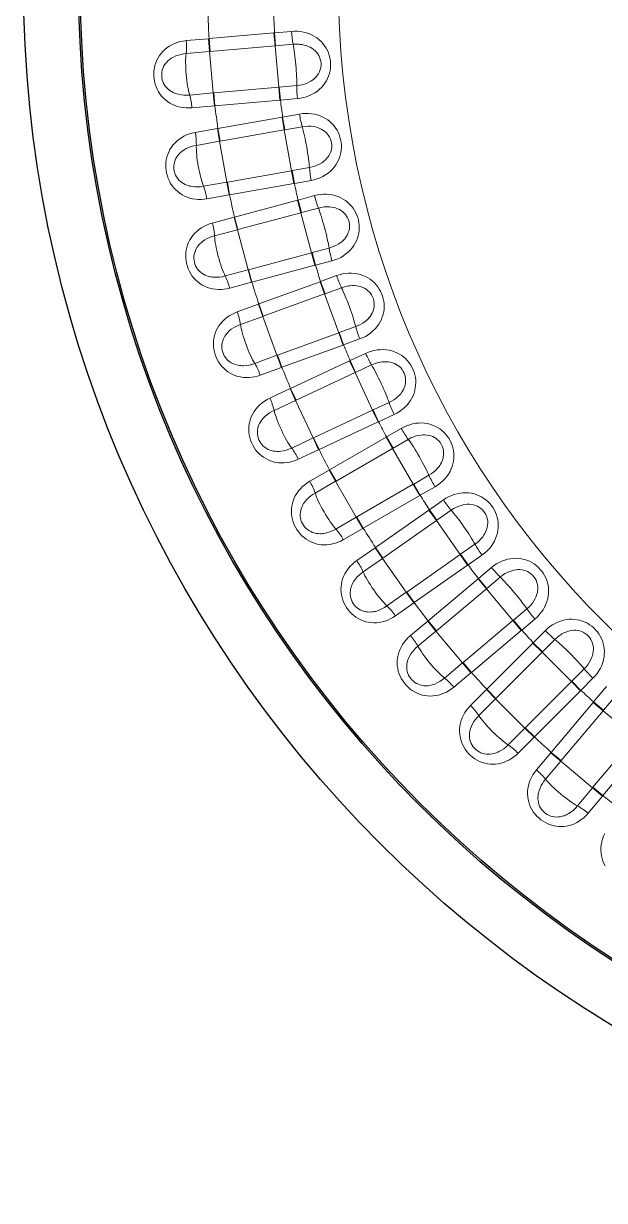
# Model space of a CAD drawing. Extents: x 0 to 297, y 0 to 562.
# Drawn here: x 116.45 to 134.13, y 487.63 to 523.42 of the extents above; entities that cross this region are included whole.
import ezdxf

# ---------------------------------------------------------------- set-up
doc = ezdxf.new("R2010")
doc.units = 0

msp = doc.modelspace()

# ---------------------------------------------------------------- linework, layer by layer
at = {"color": 7, "lineweight": 13, "ltscale": 0.017125}
for p, q in [((121.4, 522.9), (122.082, 522.96)), ((122.261, 520.919), (121.578, 520.859)), ((121.677, 520.109), (122.352, 520.228)), ((122.707, 518.21), (122.033, 518.092)), ((122.197, 517.352), (122.858, 517.53)), ((123.388, 515.551), (122.727, 515.374)), ((122.954, 514.652), (123.598, 514.887)), ((124.299, 512.961), (123.655, 512.727)), ((123.945, 512.028), (124.565, 512.318)), ((125.431, 510.46), (124.81, 510.171)), ((125.16, 509.5), (125.753, 509.843)), ((126.778, 508.068), (126.184, 507.726)), ((126.591, 507.087), (127.152, 507.481)), ((128.327, 505.802), (127.766, 505.41)), ((130.068, 503.68), (129.543, 503.24)), ((130.055, 502.682), (130.539, 503.166)), ((131.988, 501.717), (131.503, 501.233)), ((132.061, 500.722), (132.501, 501.247)), ((134.071, 499.93), (133.63, 499.405))]:
    msp.add_line(p, q, dxfattribs=at)
at = {"color": 7, "lineweight": 13, "ltscale": 0.00037103}
for p, q in [((122.097, 522.961), (122.082, 522.96)), ((122.275, 520.92), (122.261, 520.919))]:
    msp.add_line(p, q, dxfattribs=at)
at = {"color": 7, "lineweight": 13, "ltscale": 0.009853}
for p, q in [((122.115, 522.567), (122.082, 522.96)), ((124.124, 522.743), (124.09, 523.136)), ((124.217, 521.485), (124.251, 521.093)), ((124.388, 520.187), (124.319, 520.575)), ((122.435, 519.843), (122.366, 520.231)), ((124.607, 518.945), (124.675, 518.557)), ((124.623, 518.948), (124.693, 518.56)), ((122.654, 518.601), (122.722, 518.213)), ((124.907, 517.671), (124.805, 518.052)), ((122.974, 517.153), (122.872, 517.534)), ((123.301, 515.935), (123.403, 515.555)), ((125.61, 515.2), (125.476, 515.57)), ((123.731, 514.516), (123.598, 514.887)), ((126.042, 514.015), (126.176, 513.644)), ((126.058, 514.021), (126.193, 513.65)), ((124.178, 513.336), (124.313, 512.966)), ((126.558, 512.812), (126.392, 513.17)), ((124.745, 511.967), (124.579, 512.324)), ((127.076, 511.662), (127.242, 511.305)), ((127.091, 511.669), (127.258, 511.312)), ((125.278, 510.824), (125.445, 510.467)), ((127.68, 510.501), (127.483, 510.842)), ((125.963, 509.509), (125.766, 509.85)), ((128.311, 509.408), (128.508, 509.067)), ((128.326, 509.417), (128.523, 509.076)), ((129.014, 508.304), (128.788, 508.627)), ((126.593, 508.417), (126.79, 508.075)), ((127.39, 507.166), (127.164, 507.489)), ((129.738, 507.271), (129.964, 506.948)), ((130.535, 506.232), (130.282, 506.534)), ((130.548, 506.243), (130.295, 506.545)), ((128.113, 506.133), (128.339, 505.81)), ((129.016, 504.957), (128.762, 505.259)), ((131.346, 505.266), (131.599, 504.964)), ((131.359, 505.277), (131.613, 504.976)), ((132.23, 504.301), (131.952, 504.579)), ((132.242, 504.313), (131.964, 504.592)), ((129.826, 503.991), (130.08, 503.689)), ((133.122, 503.409), (133.401, 503.13)), ((133.134, 503.421), (133.413, 503.143)), ((130.828, 502.898), (130.549, 503.177)), ((134.087, 502.524), (133.785, 502.778)), ((134.098, 502.537), (133.797, 502.791)), ((131.72, 502.006), (131.998, 501.728)), ((132.813, 501.005), (132.511, 501.258)), ((133.779, 500.194), (134.081, 499.941))]:
    msp.add_line(p, q, dxfattribs=at)
at = {"color": 7, "lineweight": 13, "ltscale": 0.049583}
for p, q in [((124.073, 523.134), (122.097, 522.961)), ((124.107, 522.742), (122.131, 522.569)), ((122.241, 521.312), (124.217, 521.485)), ((122.275, 520.92), (124.251, 521.093)), ((124.319, 520.575), (122.366, 520.231)), ((124.388, 520.187), (122.435, 519.843)), ((122.654, 518.601), (124.607, 518.945)), ((122.722, 518.213), (124.675, 518.557)), ((124.788, 518.047), (122.872, 517.534)), ((123.301, 515.935), (125.217, 516.449)), ((123.403, 515.555), (125.319, 516.068)), ((125.476, 515.57), (123.612, 514.892)), ((124.178, 513.336), (126.042, 514.015)), ((124.313, 512.966), (126.176, 513.644)), ((126.376, 513.162), (124.579, 512.324)), ((125.445, 510.467), (127.242, 511.305)), ((127.483, 510.842), (125.766, 509.85)), ((127.68, 510.501), (125.963, 509.509)), ((126.593, 508.417), (128.311, 509.408)), ((129.014, 508.304), (127.39, 507.166)), ((128.113, 506.133), (129.738, 507.271)), ((128.339, 505.81), (129.964, 506.948)), ((130.282, 506.534), (128.762, 505.259)), ((130.535, 506.232), (129.016, 504.957)), ((129.826, 503.991), (131.346, 505.266)), ((130.08, 503.689), (131.599, 504.964)), ((134.087, 502.524), (132.813, 501.005)), ((134.081, 499.941), (135.355, 501.46))]:
    msp.add_line(p, q, dxfattribs=at)
at = {"color": 7, "lineweight": 13, "ltscale": 0.009852}
for p, q in [((122.131, 522.569), (122.097, 522.961)), ((124.107, 522.742), (124.073, 523.134)), ((124.234, 521.487), (124.269, 521.094)), ((122.224, 521.311), (122.261, 520.919)), ((122.241, 521.312), (122.275, 520.92)), ((124.404, 520.19), (124.337, 520.578)), ((122.418, 519.84), (122.352, 520.228)), ((122.637, 518.598), (122.707, 518.21)), ((123.747, 514.521), (123.612, 514.892)), ((124.162, 513.331), (124.299, 512.961)), ((124.73, 511.96), (124.565, 512.318)), ((125.263, 510.817), (125.431, 510.46)), ((127.695, 510.509), (127.499, 510.851)), ((125.948, 509.501), (125.753, 509.843)), ((129.028, 508.314), (128.803, 508.637)), ((127.376, 507.157), (127.152, 507.481)), ((129.752, 507.281), (129.978, 506.958)), ((129.814, 503.98), (130.068, 503.68)), ((130.816, 502.886), (130.539, 503.166)), ((131.708, 501.995), (131.988, 501.717)), ((132.802, 500.992), (132.501, 501.247)), ((133.768, 500.181), (134.071, 499.93))]:
    msp.add_line(p, q, dxfattribs=at)
at = {"color": 7, "lineweight": 13, "ltscale": 0.00044599}
msp.add_line((124.09, 523.136), (124.073, 523.134), dxfattribs=at)
at = {"color": 7, "lineweight": 13, "ltscale": 0.012961}
for p, q in [((124.09, 523.136), (124.607, 523.181)), ((124.785, 521.139), (124.269, 521.094)), ((124.337, 520.578), (124.847, 520.669)), ((125.203, 518.65), (124.693, 518.56)), ((124.805, 518.052), (125.306, 518.187)), ((125.837, 516.206), (125.336, 516.073)), ((125.492, 515.576), (125.979, 515.754)), ((126.68, 513.828), (126.193, 513.65)), ((126.392, 513.17), (126.862, 513.389)), ((127.728, 511.531), (127.258, 511.312)), ((127.499, 510.851), (127.948, 511.11)), ((128.973, 509.335), (128.523, 509.076)), ((128.803, 508.637), (129.228, 508.935)), ((130.403, 507.255), (129.978, 506.958)), ((130.295, 506.545), (130.692, 506.879)), ((132.01, 505.309), (131.613, 504.976)), ((133.78, 503.509), (133.413, 503.143)), ((133.797, 502.791), (134.13, 503.189))]:
    msp.add_line(p, q, dxfattribs=at)
at = {"color": 7, "lineweight": 13, "ltscale": 0.01795}
for p, q in [((121.399, 522.506), (122.115, 522.567)), ((122.224, 521.311), (121.509, 521.247)), ((121.711, 519.716), (122.418, 519.84)), ((122.637, 518.598), (121.93, 518.472)), ((122.264, 516.965), (122.958, 517.149)), ((123.285, 515.931), (122.592, 515.744)), ((124.162, 513.331), (123.488, 513.084)), ((124.079, 511.658), (124.73, 511.96)), ((125.263, 510.817), (124.613, 510.512)), ((125.326, 509.143), (125.948, 509.501)), ((126.579, 508.408), (125.958, 508.048)), ((126.787, 506.746), (127.376, 507.157)), ((128.1, 506.124), (127.512, 505.711)), ((128.452, 504.486), (129.003, 504.947)), ((130.307, 502.38), (130.816, 502.886)), ((131.708, 501.995), (131.201, 501.486)), ((132.339, 500.443), (132.802, 500.992)), ((133.768, 500.181), (133.307, 499.631))]:
    msp.add_line(p, q, dxfattribs=at)
at = {"color": 7, "lineweight": 13, "ltscale": 0.000417412}
for p, q in [((122.131, 522.569), (122.115, 522.567)), ((122.241, 521.312), (122.224, 521.311))]:
    msp.add_line(p, q, dxfattribs=at)
at = {"color": 7, "lineweight": 13, "ltscale": 0.03153}
for p, q in [((122.115, 522.567), (122.224, 521.311)), ((124.73, 511.96), (125.263, 510.817)), ((125.948, 509.501), (126.579, 508.408)), ((127.376, 507.157), (128.1, 506.124)), ((129.003, 504.947), (129.814, 503.98)), ((130.816, 502.886), (131.708, 501.995)), ((132.802, 500.992), (133.768, 500.181))]:
    msp.add_line(p, q, dxfattribs=at)
at = {"color": 7, "lineweight": 13, "ltscale": 0.000424632}
for p, q in [((124.124, 522.743), (124.107, 522.742)), ((124.217, 521.485), (124.234, 521.487))]:
    msp.add_line(p, q, dxfattribs=at)
at = {"color": 7, "lineweight": 13, "ltscale": 0.031529}
for p, q in [((124.107, 522.742), (124.217, 521.485)), ((124.388, 520.187), (124.607, 518.945)), ((122.418, 519.84), (122.637, 518.598)), ((123.731, 514.516), (124.162, 513.331)), ((126.543, 512.805), (127.076, 511.662)), ((127.68, 510.501), (128.311, 509.408)), ((129.014, 508.304), (129.738, 507.271)), ((130.535, 506.232), (131.346, 505.266)), ((132.23, 504.301), (133.122, 503.409)), ((134.087, 502.524), (135.053, 501.714))]:
    msp.add_line(p, q, dxfattribs=at)
at = {"color": 7, "lineweight": 13, "ltscale": 0.013374}
for p, q in [((124.124, 522.743), (124.657, 522.789)), ((124.767, 521.534), (124.234, 521.487)), ((124.404, 520.19), (124.931, 520.282)), ((125.15, 519.042), (124.623, 518.948)), ((124.907, 517.671), (125.423, 517.809)), ((125.749, 516.592), (125.233, 516.453)), ((125.626, 515.206), (126.129, 515.388)), ((126.56, 514.204), (126.058, 514.021)), ((126.558, 512.812), (127.043, 513.038)), ((127.576, 511.896), (127.091, 511.669)), ((127.695, 510.509), (128.159, 510.776)), ((128.789, 509.685), (128.326, 509.417)), ((129.028, 508.314), (129.467, 508.62)), ((130.19, 507.588), (129.752, 507.281)), ((130.548, 506.243), (130.958, 506.586)), ((131.768, 505.621), (131.359, 505.277)), ((132.242, 504.313), (132.621, 504.69)), ((133.512, 503.8), (133.134, 503.421)), ((134.098, 502.537), (134.443, 502.947))]:
    msp.add_line(p, q, dxfattribs=at)
at = {"color": 7, "lineweight": 13, "ltscale": 0.0004458}
msp.add_line((124.251, 521.093), (124.269, 521.094), dxfattribs=at)
at = {"color": 7, "lineweight": 13, "ltscale": 0.000445651}
msp.add_line((124.337, 520.578), (124.319, 520.575), dxfattribs=at)
at = {"color": 7, "lineweight": 13, "ltscale": 0.000371025}
msp.add_line((122.366, 520.231), (122.352, 520.228), dxfattribs=at)
at = {"color": 7, "lineweight": 13, "ltscale": 0.000424646}
msp.add_line((124.404, 520.19), (124.388, 520.187), dxfattribs=at)
at = {"color": 7, "lineweight": 13, "ltscale": 0.000417431}
msp.add_line((122.435, 519.843), (122.418, 519.84), dxfattribs=at)
at = {"color": 7, "lineweight": 13, "ltscale": 0.000424724}
msp.add_line((124.607, 518.945), (124.623, 518.948), dxfattribs=at)
at = {"color": 7, "lineweight": 13, "ltscale": 0.000417055}
msp.add_line((122.654, 518.601), (122.637, 518.598), dxfattribs=at)
at = {"color": 7, "lineweight": 13, "ltscale": 0.000445727}
msp.add_line((124.675, 518.557), (124.693, 518.56), dxfattribs=at)
at = {"color": 7, "lineweight": 13, "ltscale": 0.000370952}
msp.add_line((122.722, 518.213), (122.707, 518.21), dxfattribs=at)
at = {"color": 7, "lineweight": 13, "ltscale": 0.000445625}
msp.add_line((124.805, 518.052), (124.788, 518.047), dxfattribs=at)
at = {"color": 7, "lineweight": 13, "ltscale": 0.009854}
for p, q in [((124.89, 517.667), (124.788, 518.047)), ((125.217, 516.449), (125.319, 516.068)), ((125.233, 516.453), (125.336, 516.073)), ((125.626, 515.206), (125.492, 515.576)), ((126.543, 512.805), (126.376, 513.162))]:
    msp.add_line(p, q, dxfattribs=at)
at = {"color": 7, "lineweight": 13, "ltscale": 0.000370875}
msp.add_line((122.872, 517.534), (122.858, 517.53), dxfattribs=at)
at = {"color": 7, "lineweight": 13, "ltscale": 0.009851}
for p, q in [((122.958, 517.149), (122.858, 517.53)), ((123.285, 515.931), (123.388, 515.551)), ((126.579, 508.408), (126.778, 508.068)), ((128.1, 506.124), (128.327, 505.802)), ((129.003, 504.947), (128.751, 505.25))]:
    msp.add_line(p, q, dxfattribs=at)
at = {"color": 7, "lineweight": 13, "ltscale": 0.049582}
for p, q in [((124.89, 517.667), (122.974, 517.153)), ((125.61, 515.2), (123.747, 514.521)), ((126.543, 512.805), (124.745, 511.967)), ((125.278, 510.824), (127.076, 511.662)), ((126.79, 508.075), (128.508, 509.067)), ((128.788, 508.627), (127.164, 507.489)), ((131.952, 504.579), (130.549, 503.177)), ((132.23, 504.301), (130.828, 502.898)), ((131.72, 502.006), (133.122, 503.409)), ((131.998, 501.728), (133.401, 503.13)), ((133.785, 502.778), (132.511, 501.258)), ((133.779, 500.194), (135.053, 501.714))]:
    msp.add_line(p, q, dxfattribs=at)
at = {"color": 7, "lineweight": 13, "ltscale": 0.000424726}
msp.add_line((124.907, 517.671), (124.89, 517.667), dxfattribs=at)
at = {"color": 7, "lineweight": 13, "ltscale": 0.031528}
for p, q in [((124.89, 517.667), (125.217, 516.449)), ((125.61, 515.2), (126.042, 514.015))]:
    msp.add_line(p, q, dxfattribs=at)
at = {"color": 7, "lineweight": 13, "ltscale": 0.000417305}
msp.add_line((122.974, 517.153), (122.958, 517.149), dxfattribs=at)
at = {"color": 7, "lineweight": 13, "ltscale": 0.031531}
msp.add_line((122.958, 517.149), (123.285, 515.931), dxfattribs=at)
at = {"color": 7, "lineweight": 13, "ltscale": 0.000424542}
msp.add_line((125.217, 516.449), (125.233, 516.453), dxfattribs=at)
at = {"color": 7, "lineweight": 13, "ltscale": 0.00041733}
msp.add_line((123.301, 515.935), (123.285, 515.931), dxfattribs=at)
at = {"color": 7, "lineweight": 13, "ltscale": 0.000445835}
msp.add_line((125.319, 516.068), (125.336, 516.073), dxfattribs=at)
at = {"color": 7, "lineweight": 13, "ltscale": 0.000371036}
msp.add_line((123.403, 515.555), (123.388, 515.551), dxfattribs=at)
at = {"color": 7, "lineweight": 13, "ltscale": 0.000445782}
for p, q in [((125.492, 515.576), (125.476, 515.57)), ((126.176, 513.644), (126.193, 513.65))]:
    msp.add_line(p, q, dxfattribs=at)
at = {"color": 7, "lineweight": 13, "ltscale": 0.000424532}
for p, q in [((125.626, 515.206), (125.61, 515.2)), ((126.042, 514.015), (126.058, 514.021))]:
    msp.add_line(p, q, dxfattribs=at)
at = {"color": 7, "lineweight": 13, "ltscale": 0.000370594}
msp.add_line((123.612, 514.892), (123.598, 514.887), dxfattribs=at)
at = {"color": 7, "lineweight": 13, "ltscale": 0.017949}
for p, q in [((123.056, 514.271), (123.731, 514.516)), ((129.814, 503.98), (129.264, 503.518))]:
    msp.add_line(p, q, dxfattribs=at)
at = {"color": 7, "lineweight": 13, "ltscale": 0.000417738}
msp.add_line((123.747, 514.521), (123.731, 514.516), dxfattribs=at)
at = {"color": 7, "lineweight": 13, "ltscale": 0.000417559}
msp.add_line((124.178, 513.336), (124.162, 513.331), dxfattribs=at)
at = {"color": 7, "lineweight": 13, "ltscale": 0.000371311}
msp.add_line((124.313, 512.966), (124.299, 512.961), dxfattribs=at)
at = {"color": 7, "lineweight": 13, "ltscale": 0.000445619}
msp.add_line((126.392, 513.17), (126.376, 513.162), dxfattribs=at)
at = {"color": 7, "lineweight": 13, "ltscale": 0.000425108}
msp.add_line((126.558, 512.812), (126.543, 512.805), dxfattribs=at)
at = {"color": 7, "lineweight": 13, "ltscale": 0.000371008}
msp.add_line((124.579, 512.324), (124.565, 512.318), dxfattribs=at)
at = {"color": 7, "lineweight": 13, "ltscale": 0.000417297}
msp.add_line((124.745, 511.967), (124.73, 511.96), dxfattribs=at)
at = {"color": 7, "lineweight": 13, "ltscale": 0.000424762}
msp.add_line((127.076, 511.662), (127.091, 511.669), dxfattribs=at)
at = {"color": 7, "lineweight": 13, "ltscale": 0.000445595}
msp.add_line((127.242, 511.305), (127.258, 511.312), dxfattribs=at)
at = {"color": 7, "lineweight": 13, "ltscale": 0.000417595}
msp.add_line((125.278, 510.824), (125.263, 510.817), dxfattribs=at)
at = {"color": 7, "lineweight": 13, "ltscale": 0.000445501}
msp.add_line((127.499, 510.851), (127.483, 510.842), dxfattribs=at)
at = {"color": 7, "lineweight": 13, "ltscale": 0.000370884}
msp.add_line((125.445, 510.467), (125.431, 510.46), dxfattribs=at)
at = {"color": 7, "lineweight": 13, "ltscale": 0.000424683}
msp.add_line((127.695, 510.509), (127.68, 510.501), dxfattribs=at)
at = {"color": 7, "lineweight": 13, "ltscale": 0.000371079}
msp.add_line((125.766, 509.85), (125.753, 509.843), dxfattribs=at)
at = {"color": 7, "lineweight": 13, "ltscale": 0.000417325}
msp.add_line((125.963, 509.509), (125.948, 509.501), dxfattribs=at)
at = {"color": 7, "lineweight": 13, "ltscale": 0.000424518}
msp.add_line((128.311, 509.408), (128.326, 509.417), dxfattribs=at)
at = {"color": 7, "lineweight": 13, "ltscale": 0.000446098}
msp.add_line((128.508, 509.067), (128.523, 509.076), dxfattribs=at)
at = {"color": 7, "lineweight": 13, "ltscale": 0.000445518}
msp.add_line((128.803, 508.637), (128.788, 508.627), dxfattribs=at)
at = {"color": 7, "lineweight": 13, "ltscale": 0.000417376}
msp.add_line((126.593, 508.417), (126.579, 508.408), dxfattribs=at)
at = {"color": 7, "lineweight": 13, "ltscale": 0.000424579}
msp.add_line((129.028, 508.314), (129.014, 508.304), dxfattribs=at)
at = {"color": 7, "lineweight": 13, "ltscale": 0.000370978}
msp.add_line((126.79, 508.075), (126.778, 508.068), dxfattribs=at)
at = {"color": 7, "lineweight": 13, "ltscale": 0.000371265}
msp.add_line((127.164, 507.489), (127.152, 507.481), dxfattribs=at)
at = {"color": 7, "lineweight": 13, "ltscale": 0.000417704}
msp.add_line((127.39, 507.166), (127.376, 507.157), dxfattribs=at)
at = {"color": 7, "lineweight": 13, "ltscale": 0.000424267}
msp.add_line((129.738, 507.271), (129.752, 507.281), dxfattribs=at)
at = {"color": 7, "lineweight": 13, "ltscale": 0.000445768}
msp.add_line((129.964, 506.948), (129.978, 506.958), dxfattribs=at)
at = {"color": 7, "lineweight": 13, "ltscale": 0.000445735}
msp.add_line((130.295, 506.545), (130.282, 506.534), dxfattribs=at)
at = {"color": 7, "lineweight": 13, "ltscale": 0.000417518}
msp.add_line((128.113, 506.133), (128.1, 506.124), dxfattribs=at)
at = {"color": 7, "lineweight": 13, "ltscale": 0.000424635}
msp.add_line((130.548, 506.243), (130.535, 506.232), dxfattribs=at)
at = {"color": 7, "lineweight": 13, "ltscale": 0.000371015}
msp.add_line((128.339, 505.81), (128.327, 505.802), dxfattribs=at)
at = {"color": 7, "lineweight": 13, "ltscale": 0.017124}
msp.add_line((128.227, 504.809), (128.751, 505.25), dxfattribs=at)
at = {"color": 7, "lineweight": 13, "ltscale": 0.000371112}
msp.add_line((128.762, 505.259), (128.751, 505.25), dxfattribs=at)
at = {"color": 7, "lineweight": 13, "ltscale": 0.000425031}
msp.add_line((131.346, 505.266), (131.359, 505.277), dxfattribs=at)
at = {"color": 7, "lineweight": 13, "ltscale": 0.000417016}
msp.add_line((129.016, 504.957), (129.003, 504.947), dxfattribs=at)
at = {"color": 7, "lineweight": 13, "ltscale": 0.000446132}
msp.add_line((131.599, 504.964), (131.613, 504.976), dxfattribs=at)
at = {"color": 7, "lineweight": 13, "ltscale": 0.012962}
msp.add_line((131.964, 504.592), (132.331, 504.959), dxfattribs=at)
at = {"color": 7, "lineweight": 13, "ltscale": 0.00044588}
msp.add_line((131.964, 504.592), (131.952, 504.579), dxfattribs=at)
at = {"color": 7, "lineweight": 13, "ltscale": 0.000424301}
msp.add_line((132.242, 504.313), (132.23, 504.301), dxfattribs=at)
at = {"color": 7, "lineweight": 13, "ltscale": 0.000417506}
msp.add_line((129.826, 503.991), (129.814, 503.98), dxfattribs=at)
at = {"color": 7, "lineweight": 13, "ltscale": 0.000370517}
msp.add_line((130.08, 503.689), (130.068, 503.68), dxfattribs=at)
at = {"color": 7, "lineweight": 13, "ltscale": 0.00042484}
msp.add_line((133.122, 503.409), (133.134, 503.421), dxfattribs=at)
at = {"color": 7, "lineweight": 13, "ltscale": 0.000370623}
msp.add_line((130.549, 503.177), (130.539, 503.166), dxfattribs=at)
at = {"color": 7, "lineweight": 13, "ltscale": 0.000417827}
msp.add_line((130.828, 502.898), (130.816, 502.886), dxfattribs=at)
at = {"color": 7, "lineweight": 13, "ltscale": 0.000445881}
msp.add_line((133.401, 503.13), (133.413, 503.143), dxfattribs=at)
at = {"color": 7, "lineweight": 13, "ltscale": 0.000445641}
msp.add_line((133.797, 502.791), (133.785, 502.778), dxfattribs=at)
at = {"color": 7, "lineweight": 13, "ltscale": 0.00042454}
msp.add_line((134.098, 502.537), (134.087, 502.524), dxfattribs=at)
at = {"color": 7, "lineweight": 13, "ltscale": 0.000417288}
msp.add_line((131.72, 502.006), (131.708, 501.995), dxfattribs=at)
at = {"color": 7, "lineweight": 13, "ltscale": 0.000371164}
msp.add_line((131.998, 501.728), (131.988, 501.717), dxfattribs=at)
at = {"color": 7, "lineweight": 13, "ltscale": 0.000371591}
msp.add_line((132.511, 501.258), (132.501, 501.247), dxfattribs=at)
at = {"color": 7, "lineweight": 13, "ltscale": 0.000416923}
msp.add_line((132.813, 501.005), (132.802, 500.992), dxfattribs=at)
at = {"color": 7, "lineweight": 13, "ltscale": 0.000417846}
msp.add_line((133.779, 500.194), (133.768, 500.181), dxfattribs=at)
at = {"color": 7, "lineweight": 13, "ltscale": 0.000371157}
msp.add_line((134.081, 499.941), (134.071, 499.93), dxfattribs=at)
at = {"color": 7, "lineweight": 13}
for points in [[(121.578, 520.859), (121.489, 520.855), (121.401, 520.857), (121.313, 520.865), (121.226, 520.88), (121.142, 520.901), (121.06, 520.929), (120.981, 520.962), (120.906, 521.003), (120.836, 521.048), (120.771, 521.098), (120.71, 521.154), (120.655, 521.214), (120.604, 521.279), (120.559, 521.348), (120.52, 521.421), (120.487, 521.497), (120.459, 521.575), (120.439, 521.656), (120.424, 521.738), (120.416, 521.82), (120.415, 521.904), (120.421, 521.987), (120.433, 522.069), (120.451, 522.149), (120.476, 522.228), (120.507, 522.304), (120.545, 522.377), (120.588, 522.447), (120.637, 522.513), (120.691, 522.575), (120.751, 522.632), (120.815, 522.684), (120.888, 522.734), (120.966, 522.778), (121.047, 522.815), (121.132, 522.846), (121.219, 522.87), (121.309, 522.888), (121.4, 522.9)], [(124.607, 523.181), (124.7, 523.186), (124.793, 523.184), (124.885, 523.175), (124.976, 523.159), (125.064, 523.136), (125.15, 523.107), (125.232, 523.07), (125.31, 523.028), (125.381, 522.981), (125.447, 522.929), (125.508, 522.872), (125.564, 522.811), (125.615, 522.745), (125.66, 522.676), (125.698, 522.604), (125.731, 522.529), (125.756, 522.453), (125.776, 522.376), (125.789, 522.297), (125.796, 522.218), (125.797, 522.138), (125.791, 522.059), (125.78, 521.98), (125.761, 521.902), (125.737, 521.825), (125.706, 521.75), (125.669, 521.678), (125.625, 521.608), (125.576, 521.542), (125.522, 521.479), (125.462, 521.421), (125.397, 521.368), (125.321, 521.315), (125.24, 521.269), (125.155, 521.229), (125.066, 521.196), (124.975, 521.17), (124.881, 521.151), (124.785, 521.139)], [(124.657, 522.789), (124.749, 522.793), (124.84, 522.79), (124.885, 522.786), (124.929, 522.779), (124.993, 522.766), (125.055, 522.749), (125.114, 522.727), (125.17, 522.701), (125.226, 522.669), (125.278, 522.633), (125.325, 522.593), (125.367, 522.549), (125.403, 522.502), (125.435, 522.452), (125.46, 522.4), (125.483, 522.339), (125.497, 522.276), (125.504, 522.212), (125.504, 522.147), (125.496, 522.082), (125.48, 522.019), (125.456, 521.956), (125.426, 521.896), (125.387, 521.839), (125.353, 521.797), (125.314, 521.758), (125.271, 521.721), (125.225, 521.687), (125.191, 521.666), (125.157, 521.646), (125.084, 521.611), (125.005, 521.582), (124.928, 521.56), (124.848, 521.544), (124.767, 521.534)], [(121.509, 521.247), (121.419, 521.242), (121.33, 521.244), (121.244, 521.253), (121.161, 521.269), (121.12, 521.28), (121.081, 521.293), (121.044, 521.307), (121.007, 521.323), (120.955, 521.35), (120.907, 521.382), (120.862, 521.416), (120.82, 521.455), (120.781, 521.5), (120.746, 521.549), (120.716, 521.6), (120.692, 521.654), (120.674, 521.711), (120.662, 521.768), (120.656, 521.827), (120.656, 521.886), (120.662, 521.944), (120.674, 522.002), (120.692, 522.058), (120.716, 522.112), (120.745, 522.165), (120.78, 522.214), (120.812, 522.251), (120.846, 522.286), (120.884, 522.319), (120.914, 522.341), (120.946, 522.363), (121.014, 522.402), (121.087, 522.435), (121.165, 522.462), (121.241, 522.482), (121.319, 522.497), (121.399, 522.506)], [(124.847, 520.669), (124.94, 520.682), (125.033, 520.688), (125.125, 520.687), (125.217, 520.679), (125.307, 520.664), (125.395, 520.642), (125.48, 520.613), (125.561, 520.577), (125.636, 520.537), (125.707, 520.491), (125.773, 520.44), (125.834, 520.383), (125.89, 520.322), (125.94, 520.257), (125.985, 520.188), (126.024, 520.116), (126.056, 520.043), (126.082, 519.968), (126.102, 519.891), (126.116, 519.813), (126.124, 519.734), (126.125, 519.654), (126.12, 519.574), (126.109, 519.495), (126.091, 519.416), (126.067, 519.339), (126.036, 519.263), (125.999, 519.19), (125.956, 519.12), (125.907, 519.053), (125.852, 518.99), (125.792, 518.931), (125.721, 518.872), (125.645, 518.819), (125.564, 518.772), (125.478, 518.731), (125.389, 518.697), (125.297, 518.67), (125.203, 518.65)], [(122.033, 518.092), (121.944, 518.079), (121.856, 518.073), (121.768, 518.074), (121.68, 518.081), (121.594, 518.095), (121.51, 518.115), (121.429, 518.142), (121.351, 518.176), (121.277, 518.215), (121.208, 518.259), (121.143, 518.309), (121.082, 518.365), (121.026, 518.425), (120.975, 518.49), (120.929, 518.559), (120.89, 518.631), (120.856, 518.707), (120.828, 518.786), (120.807, 518.866), (120.792, 518.948), (120.783, 519.031), (120.781, 519.114), (120.786, 519.196), (120.797, 519.279), (120.815, 519.359), (120.84, 519.438), (120.871, 519.514), (120.908, 519.587), (120.951, 519.657), (121, 519.723), (121.054, 519.785), (121.114, 519.843), (121.182, 519.899), (121.255, 519.949), (121.333, 519.993), (121.415, 520.032), (121.5, 520.064), (121.587, 520.089), (121.677, 520.109)], [(124.931, 520.282), (125.023, 520.294), (125.114, 520.299), (125.159, 520.299), (125.204, 520.296), (125.269, 520.289), (125.332, 520.277), (125.392, 520.26), (125.45, 520.24), (125.509, 520.213), (125.563, 520.181), (125.614, 520.145), (125.659, 520.105), (125.7, 520.061), (125.736, 520.015), (125.766, 519.965), (125.793, 519.906), (125.813, 519.844), (125.826, 519.781), (125.831, 519.716), (125.829, 519.651), (125.819, 519.586), (125.801, 519.522), (125.775, 519.46), (125.742, 519.4), (125.711, 519.355), (125.676, 519.312), (125.636, 519.272), (125.593, 519.234), (125.562, 519.21), (125.529, 519.187), (125.459, 519.146), (125.384, 519.11), (125.309, 519.082), (125.231, 519.059), (125.15, 519.042)], [(121.93, 518.472), (121.841, 518.459), (121.752, 518.453), (121.665, 518.455), (121.581, 518.464), (121.54, 518.471), (121.5, 518.48), (121.461, 518.491), (121.424, 518.504), (121.369, 518.526), (121.318, 518.553), (121.27, 518.584), (121.226, 518.619), (121.182, 518.66), (121.143, 518.706), (121.109, 518.755), (121.081, 518.806), (121.058, 518.861), (121.041, 518.917), (121.03, 518.975), (121.025, 519.034), (121.025, 519.092), (121.032, 519.151), (121.046, 519.208), (121.064, 519.265), (121.089, 519.319), (121.12, 519.371), (121.148, 519.411), (121.179, 519.449), (121.214, 519.485), (121.242, 519.51), (121.272, 519.534), (121.336, 519.579), (121.406, 519.619), (121.482, 519.652), (121.555, 519.679), (121.632, 519.7), (121.711, 519.716)], [(125.306, 518.187), (125.397, 518.207), (125.489, 518.222), (125.582, 518.229), (125.674, 518.229), (125.765, 518.222), (125.854, 518.207), (125.941, 518.186), (126.025, 518.158), (126.103, 518.124), (126.178, 518.084), (126.248, 518.039), (126.314, 517.988), (126.375, 517.932), (126.431, 517.872), (126.481, 517.807), (126.526, 517.739), (126.565, 517.669), (126.597, 517.596), (126.624, 517.521), (126.645, 517.444), (126.659, 517.366), (126.668, 517.287), (126.67, 517.207), (126.665, 517.127), (126.654, 517.047), (126.637, 516.968), (126.613, 516.89), (126.582, 516.814), (126.546, 516.74), (126.503, 516.669), (126.454, 516.602), (126.399, 516.538), (126.333, 516.473), (126.262, 516.413), (126.185, 516.359), (126.103, 516.311), (126.018, 516.27), (125.929, 516.235), (125.837, 516.206)], [(125.423, 517.809), (125.514, 517.829), (125.604, 517.842), (125.649, 517.845), (125.693, 517.846), (125.759, 517.845), (125.823, 517.838), (125.884, 517.827), (125.944, 517.812), (126.005, 517.79), (126.062, 517.763), (126.115, 517.732), (126.164, 517.696), (126.208, 517.656), (126.248, 517.612), (126.282, 517.566), (126.315, 517.509), (126.34, 517.449), (126.358, 517.387), (126.369, 517.324), (126.372, 517.259), (126.368, 517.193), (126.356, 517.128), (126.335, 517.063), (126.308, 517), (126.281, 516.953), (126.25, 516.907), (126.214, 516.864), (126.174, 516.822), (126.145, 516.795), (126.114, 516.77), (126.048, 516.723), (125.976, 516.68), (125.904, 516.646), (125.828, 516.616), (125.749, 516.592)], [(122.727, 515.374), (122.64, 515.354), (122.552, 515.34), (122.464, 515.333), (122.377, 515.333), (122.29, 515.339), (122.204, 515.352), (122.121, 515.372), (122.04, 515.398), (121.964, 515.431), (121.89, 515.469), (121.821, 515.513), (121.756, 515.563), (121.694, 515.618), (121.638, 515.679), (121.587, 515.743), (121.541, 515.812), (121.501, 515.885), (121.466, 515.96), (121.438, 516.038), (121.416, 516.119), (121.4, 516.2), (121.391, 516.283), (121.388, 516.366), (121.393, 516.449), (121.404, 516.53), (121.421, 516.611), (121.445, 516.689), (121.476, 516.766), (121.513, 516.839), (121.555, 516.909), (121.604, 516.976), (121.659, 517.039), (121.722, 517.1), (121.791, 517.157), (121.864, 517.208), (121.942, 517.253), (122.024, 517.292), (122.109, 517.325), (122.197, 517.352)], [(122.592, 515.744), (122.504, 515.723), (122.416, 515.71), (122.329, 515.704), (122.244, 515.705), (122.203, 515.709), (122.162, 515.714), (122.123, 515.722), (122.084, 515.731), (122.028, 515.749), (121.975, 515.772), (121.924, 515.798), (121.877, 515.829), (121.83, 515.866), (121.787, 515.908), (121.749, 515.954), (121.716, 516.003), (121.689, 516.055), (121.667, 516.11), (121.651, 516.167), (121.64, 516.224), (121.636, 516.283), (121.638, 516.342), (121.646, 516.401), (121.66, 516.458), (121.68, 516.515), (121.706, 516.569), (121.73, 516.611), (121.758, 516.652), (121.79, 516.69), (121.815, 516.718), (121.843, 516.745), (121.903, 516.795), (121.97, 516.841), (122.042, 516.881), (122.113, 516.913), (122.187, 516.941), (122.264, 516.965)], [(125.979, 515.754), (126.068, 515.783), (126.159, 515.805), (126.25, 515.82), (126.342, 515.828), (126.433, 515.829), (126.523, 515.822), (126.612, 515.809), (126.698, 515.788), (126.779, 515.761), (126.856, 515.728), (126.93, 515.689), (127, 515.644), (127.066, 515.594), (127.127, 515.538), (127.183, 515.478), (127.234, 515.414), (127.278, 515.348), (127.317, 515.278), (127.35, 515.206), (127.378, 515.131), (127.399, 515.055), (127.414, 514.976), (127.423, 514.897), (127.426, 514.817), (127.422, 514.736), (127.411, 514.656), (127.394, 514.576), (127.37, 514.498), (127.34, 514.421), (127.303, 514.347), (127.261, 514.275), (127.212, 514.207), (127.152, 514.136), (127.086, 514.071), (127.014, 514.01), (126.937, 513.955), (126.855, 513.906), (126.77, 513.864), (126.68, 513.828)], [(126.129, 515.388), (126.217, 515.416), (126.306, 515.436), (126.351, 515.444), (126.395, 515.449), (126.46, 515.453), (126.524, 515.452), (126.587, 515.446), (126.647, 515.436), (126.71, 515.42), (126.769, 515.398), (126.825, 515.371), (126.877, 515.34), (126.924, 515.304), (126.968, 515.264), (127.006, 515.22), (127.043, 515.167), (127.074, 515.11), (127.097, 515.049), (127.114, 514.987), (127.123, 514.922), (127.124, 514.857), (127.117, 514.791), (127.103, 514.725), (127.081, 514.659), (127.058, 514.61), (127.031, 514.562), (126.999, 514.515), (126.963, 514.47), (126.936, 514.441), (126.908, 514.413), (126.846, 514.36), (126.778, 514.312), (126.709, 514.271), (126.636, 514.235), (126.56, 514.204)], [(123.655, 512.727), (123.57, 512.7), (123.484, 512.679), (123.397, 512.664), (123.31, 512.656), (123.223, 512.654), (123.137, 512.66), (123.052, 512.672), (122.968, 512.692), (122.89, 512.717), (122.814, 512.749), (122.741, 512.787), (122.671, 512.831), (122.605, 512.881), (122.544, 512.936), (122.487, 512.996), (122.435, 513.06), (122.389, 513.129), (122.348, 513.201), (122.313, 513.277), (122.284, 513.355), (122.261, 513.435), (122.245, 513.516), (122.235, 513.599), (122.232, 513.682), (122.236, 513.764), (122.246, 513.846), (122.264, 513.926), (122.287, 514.005), (122.318, 514.081), (122.354, 514.155), (122.397, 514.225), (122.446, 514.292), (122.503, 514.359), (122.567, 514.422), (122.636, 514.479), (122.71, 514.531), (122.788, 514.577), (122.869, 514.617), (122.954, 514.652)], [(123.488, 513.084), (123.402, 513.056), (123.316, 513.035), (123.23, 513.021), (123.145, 513.015), (123.104, 513.015), (123.063, 513.017), (123.023, 513.021), (122.984, 513.027), (122.926, 513.04), (122.871, 513.058), (122.819, 513.08), (122.769, 513.106), (122.719, 513.139), (122.672, 513.177), (122.631, 513.22), (122.594, 513.266), (122.561, 513.315), (122.535, 513.368), (122.514, 513.423), (122.499, 513.48), (122.489, 513.538), (122.486, 513.597), (122.489, 513.656), (122.498, 513.714), (122.513, 513.772), (122.534, 513.829), (122.554, 513.873), (122.579, 513.916), (122.607, 513.957), (122.63, 513.987), (122.655, 514.016), (122.711, 514.071), (122.773, 514.122), (122.841, 514.169), (122.909, 514.207), (122.981, 514.242), (123.056, 514.271)], [(126.862, 513.389), (126.948, 513.425), (127.036, 513.455), (127.126, 513.478), (127.217, 513.494), (127.307, 513.503), (127.398, 513.505), (127.488, 513.499), (127.576, 513.485), (127.658, 513.466), (127.738, 513.44), (127.815, 513.407), (127.889, 513.369), (127.959, 513.324), (128.024, 513.274), (128.085, 513.22), (128.141, 513.16), (128.191, 513.098), (128.236, 513.032), (128.275, 512.963), (128.309, 512.891), (128.337, 512.816), (128.359, 512.74), (128.375, 512.661), (128.385, 512.582), (128.388, 512.501), (128.384, 512.42), (128.374, 512.339), (128.357, 512.259), (128.334, 512.18), (128.304, 512.103), (128.267, 512.028), (128.225, 511.955), (128.171, 511.88), (128.111, 511.809), (128.045, 511.742), (127.973, 511.681), (127.896, 511.625), (127.814, 511.575), (127.728, 511.531)], [(127.043, 513.038), (127.129, 513.073), (127.215, 513.101), (127.259, 513.112), (127.302, 513.121), (127.367, 513.131), (127.431, 513.136), (127.494, 513.136), (127.555, 513.131), (127.619, 513.12), (127.68, 513.103), (127.738, 513.082), (127.792, 513.055), (127.843, 513.023), (127.889, 512.987), (127.931, 512.947), (127.973, 512.897), (128.009, 512.843), (128.037, 512.785), (128.059, 512.724), (128.073, 512.66), (128.08, 512.595), (128.079, 512.529), (128.071, 512.462), (128.054, 512.395), (128.036, 512.344), (128.013, 512.293), (127.986, 512.244), (127.954, 512.196), (127.93, 512.165), (127.904, 512.134), (127.847, 512.076), (127.784, 512.022), (127.718, 511.976), (127.649, 511.933), (127.576, 511.896)], [(124.81, 510.171), (124.728, 510.137), (124.644, 510.108), (124.559, 510.086), (124.473, 510.07), (124.386, 510.061), (124.3, 510.059), (124.214, 510.064), (124.13, 510.076), (124.049, 510.095), (123.97, 510.12), (123.894, 510.151), (123.821, 510.189), (123.751, 510.233), (123.685, 510.282), (123.624, 510.337), (123.566, 510.397), (123.514, 510.461), (123.467, 510.53), (123.426, 510.602), (123.39, 510.677), (123.36, 510.755), (123.337, 510.835), (123.32, 510.916), (123.31, 510.998), (123.306, 511.08), (123.31, 511.163), (123.32, 511.244), (123.337, 511.325), (123.36, 511.403), (123.39, 511.48), (123.427, 511.554), (123.469, 511.625), (123.521, 511.697), (123.579, 511.764), (123.642, 511.827), (123.711, 511.885), (123.785, 511.938), (123.863, 511.986), (123.945, 512.028)], [(124.613, 510.512), (124.53, 510.477), (124.446, 510.448), (124.361, 510.427), (124.278, 510.414), (124.236, 510.41), (124.195, 510.409), (124.155, 510.409), (124.115, 510.412), (124.057, 510.42), (124.001, 510.432), (123.946, 510.45), (123.895, 510.472), (123.842, 510.5), (123.792, 510.534), (123.747, 510.573), (123.706, 510.615), (123.67, 510.662), (123.639, 510.712), (123.613, 510.765), (123.593, 510.82), (123.578, 510.877), (123.57, 510.936), (123.568, 510.995), (123.571, 511.054), (123.581, 511.113), (123.597, 511.171), (123.614, 511.217), (123.635, 511.261), (123.659, 511.305), (123.679, 511.337), (123.702, 511.368), (123.752, 511.428), (123.81, 511.484), (123.874, 511.536), (123.938, 511.581), (124.007, 511.621), (124.079, 511.658)], [(127.948, 511.11), (128.03, 511.154), (128.115, 511.191), (128.203, 511.222), (128.292, 511.246), (128.381, 511.263), (128.471, 511.272), (128.561, 511.274), (128.65, 511.268), (128.734, 511.256), (128.816, 511.237), (128.895, 511.211), (128.972, 511.179), (129.045, 511.141), (129.115, 511.097), (129.181, 511.048), (129.242, 510.994), (129.297, 510.936), (129.347, 510.874), (129.393, 510.809), (129.433, 510.74), (129.467, 510.668), (129.496, 510.594), (129.518, 510.517), (129.535, 510.439), (129.545, 510.359), (129.548, 510.278), (129.545, 510.196), (129.536, 510.115), (129.519, 510.034), (129.496, 509.954), (129.466, 509.876), (129.43, 509.8), (129.383, 509.721), (129.33, 509.645), (129.269, 509.573), (129.203, 509.505), (129.131, 509.443), (129.054, 509.386), (128.973, 509.335)], [(128.159, 510.776), (128.241, 510.819), (128.325, 510.854), (128.367, 510.869), (128.41, 510.882), (128.473, 510.897), (128.537, 510.908), (128.599, 510.913), (128.661, 510.913), (128.725, 510.908), (128.787, 510.897), (128.847, 510.88), (128.903, 510.858), (128.956, 510.831), (129.006, 510.799), (129.051, 510.763), (129.097, 510.717), (129.137, 510.666), (129.171, 510.611), (129.198, 510.552), (129.218, 510.49), (129.23, 510.425), (129.235, 510.359), (129.233, 510.292), (129.222, 510.224), (129.208, 510.171), (129.19, 510.119), (129.167, 510.067), (129.139, 510.017), (129.118, 509.984), (129.095, 509.951), (129.043, 509.888), (128.985, 509.829), (128.924, 509.777), (128.858, 509.729), (128.789, 509.685)], [(126.184, 507.726), (126.105, 507.684), (126.024, 507.648), (125.941, 507.619), (125.857, 507.596), (125.771, 507.579), (125.685, 507.57), (125.599, 507.567), (125.514, 507.572), (125.432, 507.583), (125.352, 507.601), (125.273, 507.626), (125.197, 507.657), (125.124, 507.695), (125.054, 507.738), (124.987, 507.788), (124.925, 507.842), (124.868, 507.902), (124.815, 507.966), (124.767, 508.034), (124.725, 508.106), (124.689, 508.181), (124.659, 508.258), (124.635, 508.338), (124.617, 508.419), (124.607, 508.5), (124.603, 508.583), (124.606, 508.665), (124.615, 508.746), (124.632, 508.827), (124.655, 508.906), (124.685, 508.983), (124.721, 509.057), (124.767, 509.133), (124.818, 509.206), (124.876, 509.274), (124.94, 509.338), (125.009, 509.397), (125.082, 509.451), (125.16, 509.5)], [(125.958, 508.048), (125.878, 508.006), (125.797, 507.97), (125.714, 507.942), (125.632, 507.921), (125.591, 507.914), (125.55, 507.909), (125.51, 507.906), (125.471, 507.905), (125.412, 507.908), (125.355, 507.915), (125.299, 507.928), (125.246, 507.945), (125.19, 507.969), (125.138, 507.999), (125.09, 508.033), (125.045, 508.072), (125.005, 508.115), (124.97, 508.163), (124.939, 508.213), (124.915, 508.266), (124.895, 508.322), (124.882, 508.379), (124.874, 508.438), (124.873, 508.497), (124.878, 508.557), (124.888, 508.616), (124.901, 508.663), (124.918, 508.709), (124.938, 508.755), (124.956, 508.789), (124.976, 508.822), (125.021, 508.886), (125.073, 508.947), (125.132, 509.004), (125.193, 509.054), (125.257, 509.1), (125.326, 509.143)], [(129.228, 508.935), (129.306, 508.985), (129.388, 509.03), (129.472, 509.068), (129.558, 509.1), (129.646, 509.124), (129.735, 509.142), (129.824, 509.151), (129.913, 509.153), (129.998, 509.148), (130.081, 509.137), (130.163, 509.118), (130.242, 509.093), (130.319, 509.061), (130.392, 509.024), (130.462, 508.98), (130.527, 508.931), (130.587, 508.879), (130.643, 508.822), (130.693, 508.76), (130.739, 508.695), (130.78, 508.627), (130.815, 508.555), (130.844, 508.481), (130.867, 508.404), (130.884, 508.325), (130.895, 508.245), (130.899, 508.163), (130.896, 508.081), (130.887, 508), (130.871, 507.918), (130.848, 507.838), (130.818, 507.759), (130.779, 507.676), (130.732, 507.595), (130.678, 507.518), (130.618, 507.445), (130.552, 507.377), (130.48, 507.313), (130.403, 507.255)], [(129.467, 508.62), (129.545, 508.67), (129.626, 508.713), (129.666, 508.731), (129.708, 508.747), (129.77, 508.768), (129.832, 508.784), (129.894, 508.795), (129.955, 508.801), (130.02, 508.801), (130.083, 508.795), (130.143, 508.784), (130.202, 508.767), (130.257, 508.745), (130.309, 508.717), (130.357, 508.685), (130.407, 508.643), (130.451, 508.596), (130.49, 508.544), (130.522, 508.487), (130.547, 508.427), (130.565, 508.364), (130.576, 508.299), (130.579, 508.231), (130.574, 508.163), (130.565, 508.109), (130.552, 508.055), (130.533, 508.002), (130.51, 507.949), (130.492, 507.914), (130.472, 507.88), (130.426, 507.813), (130.372, 507.749), (130.316, 507.691), (130.255, 507.638), (130.19, 507.588)], [(130.692, 506.879), (130.766, 506.936), (130.843, 506.988), (130.924, 507.034), (131.007, 507.072), (131.093, 507.104), (131.18, 507.129), (131.268, 507.147), (131.356, 507.157), (131.441, 507.159), (131.525, 507.155), (131.608, 507.143), (131.689, 507.125), (131.768, 507.1), (131.844, 507.069), (131.918, 507.032), (131.987, 506.989), (132.052, 506.942), (132.112, 506.89), (132.168, 506.833), (132.219, 506.772), (132.265, 506.707), (132.306, 506.639), (132.342, 506.568), (132.372, 506.493), (132.396, 506.416), (132.413, 506.337), (132.424, 506.256), (132.429, 506.174), (132.427, 506.092), (132.418, 506.01), (132.402, 505.928), (132.379, 505.846), (132.347, 505.76), (132.308, 505.676), (132.261, 505.594), (132.207, 505.516), (132.147, 505.443), (132.081, 505.373), (132.01, 505.309)], [(127.766, 505.41), (127.691, 505.361), (127.613, 505.318), (127.533, 505.282), (127.451, 505.251), (127.367, 505.227), (127.282, 505.21), (127.197, 505.2), (127.112, 505.197), (127.029, 505.202), (126.947, 505.213), (126.867, 505.231), (126.788, 505.255), (126.712, 505.286), (126.639, 505.323), (126.568, 505.367), (126.502, 505.416), (126.439, 505.47), (126.381, 505.529), (126.327, 505.593), (126.279, 505.661), (126.236, 505.732), (126.2, 505.807), (126.169, 505.884), (126.145, 505.963), (126.127, 506.044), (126.116, 506.125), (126.112, 506.207), (126.114, 506.289), (126.124, 506.371), (126.14, 506.452), (126.163, 506.531), (126.193, 506.609), (126.231, 506.688), (126.276, 506.765), (126.328, 506.838), (126.386, 506.907), (126.449, 506.972), (126.518, 507.032), (126.591, 507.087)], [(130.958, 506.586), (131.031, 506.643), (131.108, 506.692), (131.147, 506.714), (131.187, 506.734), (131.247, 506.76), (131.308, 506.782), (131.368, 506.798), (131.429, 506.809), (131.493, 506.815), (131.556, 506.815), (131.618, 506.809), (131.677, 506.797), (131.734, 506.779), (131.788, 506.757), (131.839, 506.729), (131.893, 506.691), (131.941, 506.648), (131.984, 506.599), (132.021, 506.546), (132.051, 506.489), (132.074, 506.427), (132.091, 506.363), (132.1, 506.296), (132.101, 506.227), (132.097, 506.173), (132.088, 506.118), (132.074, 506.064), (132.056, 506.009), (132.041, 505.973), (132.024, 505.937), (131.984, 505.866), (131.936, 505.797), (131.885, 505.735), (131.829, 505.676), (131.768, 505.621)], [(127.512, 505.711), (127.437, 505.662), (127.358, 505.619), (127.279, 505.583), (127.199, 505.556), (127.159, 505.545), (127.119, 505.536), (127.079, 505.53), (127.04, 505.526), (126.981, 505.523), (126.923, 505.526), (126.867, 505.534), (126.812, 505.546), (126.755, 505.565), (126.7, 505.59), (126.649, 505.62), (126.601, 505.655), (126.557, 505.695), (126.518, 505.739), (126.483, 505.786), (126.454, 505.837), (126.43, 505.891), (126.412, 505.947), (126.399, 506.004), (126.392, 506.064), (126.392, 506.123), (126.397, 506.184), (126.406, 506.231), (126.419, 506.279), (126.435, 506.326), (126.45, 506.361), (126.466, 506.396), (126.506, 506.463), (126.553, 506.529), (126.607, 506.591), (126.662, 506.646), (126.723, 506.698), (126.787, 506.746)], [(132.331, 504.959), (132.399, 505.022), (132.472, 505.081), (132.548, 505.133), (132.628, 505.179), (132.71, 505.218), (132.795, 505.251), (132.881, 505.276), (132.968, 505.293), (133.052, 505.303), (133.136, 505.306), (133.22, 505.302), (133.302, 505.291), (133.383, 505.273), (133.462, 505.248), (133.538, 505.218), (133.611, 505.181), (133.679, 505.14), (133.744, 505.093), (133.804, 505.042), (133.861, 504.985), (133.913, 504.925), (133.959, 504.86), (134.001, 504.792), (134.037, 504.721), (134.068, 504.646), (134.092, 504.569), (134.11, 504.489), (134.122, 504.408), (134.127, 504.326), (134.125, 504.243), (134.117, 504.16), (134.101, 504.077), (134.077, 503.988), (134.045, 503.901), (134.005, 503.816), (133.959, 503.733), (133.905, 503.655), (133.845, 503.58), (133.78, 503.509)], [(129.543, 503.24), (129.473, 503.185), (129.399, 503.136), (129.322, 503.092), (129.243, 503.055), (129.162, 503.023), (129.079, 502.999), (128.995, 502.982), (128.91, 502.972), (128.828, 502.969), (128.745, 502.972), (128.663, 502.983), (128.583, 503.001), (128.504, 503.025), (128.428, 503.056), (128.354, 503.093), (128.283, 503.136), (128.216, 503.184), (128.153, 503.238), (128.094, 503.297), (128.04, 503.361), (127.992, 503.428), (127.948, 503.499), (127.911, 503.573), (127.88, 503.65), (127.855, 503.729), (127.837, 503.809), (127.826, 503.89), (127.821, 503.972), (127.824, 504.055), (127.833, 504.136), (127.849, 504.217), (127.872, 504.297), (127.903, 504.38), (127.941, 504.46), (127.986, 504.537), (128.038, 504.611), (128.096, 504.681), (128.159, 504.747), (128.227, 504.809)], [(132.621, 504.69), (132.689, 504.753), (132.761, 504.809), (132.798, 504.834), (132.836, 504.858), (132.894, 504.889), (132.952, 504.915), (133.011, 504.937), (133.07, 504.953), (133.134, 504.965), (133.197, 504.97), (133.259, 504.969), (133.319, 504.963), (133.377, 504.95), (133.433, 504.932), (133.486, 504.909), (133.543, 504.876), (133.595, 504.837), (133.642, 504.793), (133.683, 504.743), (133.718, 504.688), (133.747, 504.629), (133.769, 504.566), (133.784, 504.501), (133.791, 504.432), (133.791, 504.378), (133.787, 504.323), (133.778, 504.267), (133.765, 504.211), (133.753, 504.173), (133.739, 504.136), (133.705, 504.062), (133.664, 503.99), (133.619, 503.923), (133.568, 503.86), (133.512, 503.8)], [(129.264, 503.518), (129.193, 503.462), (129.119, 503.413), (129.043, 503.371), (128.966, 503.336), (128.927, 503.322), (128.888, 503.31), (128.849, 503.3), (128.81, 503.292), (128.751, 503.285), (128.694, 503.282), (128.637, 503.285), (128.581, 503.293), (128.522, 503.307), (128.466, 503.327), (128.412, 503.352), (128.362, 503.383), (128.314, 503.419), (128.271, 503.459), (128.233, 503.503), (128.199, 503.551), (128.171, 503.603), (128.147, 503.657), (128.13, 503.713), (128.118, 503.772), (128.112, 503.831), (128.113, 503.892), (128.117, 503.94), (128.125, 503.989), (128.138, 504.037), (128.149, 504.073), (128.163, 504.109), (128.196, 504.18), (128.237, 504.249), (128.286, 504.316), (128.336, 504.376), (128.392, 504.432), (128.452, 504.486)], [(134.13, 503.189), (134.193, 503.258)], [(131.503, 501.233), (131.438, 501.173), (131.369, 501.117), (131.296, 501.067), (131.22, 501.023), (131.142, 500.985), (131.062, 500.953), (130.979, 500.928), (130.896, 500.911), (130.814, 500.901), (130.731, 500.897), (130.649, 500.901), (130.567, 500.911), (130.487, 500.929), (130.408, 500.953), (130.331, 500.983), (130.257, 501.02), (130.186, 501.062), (130.118, 501.111), (130.055, 501.164), (129.995, 501.223), (129.941, 501.286), (129.892, 501.353), (129.848, 501.423), (129.81, 501.497), (129.779, 501.573), (129.754, 501.652), (129.735, 501.732), (129.724, 501.813), (129.719, 501.895), (129.721, 501.977), (129.73, 502.059), (129.746, 502.141), (129.77, 502.226), (129.801, 502.309), (129.839, 502.39), (129.884, 502.468), (129.935, 502.543), (129.992, 502.614), (130.055, 502.682)], [(131.201, 501.486), (131.135, 501.424), (131.066, 501.369), (130.994, 501.32), (130.92, 501.279), (130.882, 501.261), (130.844, 501.246), (130.806, 501.233), (130.768, 501.221), (130.71, 501.209), (130.653, 501.202), (130.596, 501.199), (130.54, 501.202), (130.48, 501.211), (130.422, 501.226), (130.367, 501.247), (130.313, 501.273), (130.263, 501.304), (130.217, 501.341), (130.175, 501.382), (130.137, 501.427), (130.104, 501.475), (130.076, 501.527), (130.054, 501.582), (130.037, 501.639), (130.026, 501.698), (130.021, 501.758), (130.021, 501.807), (130.025, 501.856), (130.033, 501.905), (130.042, 501.942), (130.052, 501.979), (130.079, 502.052), (130.114, 502.125), (130.156, 502.196), (130.202, 502.26), (130.252, 502.321), (130.307, 502.38)], [(133.63, 499.405), (133.571, 499.339), (133.507, 499.278), (133.439, 499.221), (133.367, 499.171), (133.292, 499.126), (133.215, 499.088), (133.135, 499.056), (133.054, 499.031), (132.973, 499.014), (132.891, 499.003), (132.808, 499), (132.726, 499.003), (132.645, 499.013), (132.564, 499.03), (132.485, 499.054), (132.408, 499.084), (132.333, 499.12), (132.261, 499.162), (132.193, 499.21), (132.129, 499.263), (132.07, 499.321), (132.015, 499.384), (131.965, 499.45), (131.921, 499.52), (131.883, 499.594), (131.851, 499.669), (131.826, 499.748), (131.807, 499.828), (131.795, 499.909), (131.79, 499.991), (131.792, 500.074), (131.801, 500.156), (131.817, 500.243), (131.841, 500.328), (131.872, 500.412), (131.91, 500.494), (131.954, 500.573), (132.005, 500.649), (132.061, 500.722)], [(133.307, 499.631), (133.247, 499.563), (133.183, 499.502), (133.115, 499.447), (133.045, 499.4), (133.009, 499.379), (132.972, 499.36), (132.936, 499.344), (132.899, 499.329), (132.843, 499.312), (132.786, 499.3), (132.73, 499.292), (132.673, 499.29), (132.613, 499.294), (132.554, 499.304), (132.497, 499.319), (132.442, 499.341), (132.389, 499.368), (132.34, 499.4), (132.294, 499.437), (132.253, 499.479), (132.215, 499.524), (132.183, 499.574), (132.156, 499.626), (132.135, 499.681), (132.118, 499.739), (132.108, 499.799), (132.104, 499.847), (132.104, 499.896), (132.108, 499.946), (132.113, 499.984), (132.12, 500.021), (132.14, 500.097), (132.169, 500.172), (132.205, 500.247), (132.244, 500.314), (132.289, 500.38), (132.339, 500.443)], [(134.152, 497.805), (134.114, 497.878), (134.082, 497.953), (134.056, 498.031), (134.037, 498.111), (134.025, 498.193), (134.019, 498.275), (134.021, 498.358), (134.029, 498.446), (134.046, 498.533), (134.069, 498.62), (134.1, 498.704), (134.137, 498.787)]]:
    msp.add_lwpolyline(points, dxfattribs=at)
at = {"color": 7, "lineweight": 30}
for radius in [37.05, 35.375, 35.325]:
    msp.add_circle((153.502, 524.68), radius, dxfattribs=at)
at = {"color": 7, "lineweight": 13}
msp.add_circle((153.502, 524.68), 27.472, dxfattribs=at)
for centre, radius, start, end in [((153.502, 524.68), 31.452, 181.867, 183.133), ((153.502, 524.68), 29.452, 181.9938, 183.0062), ((119.424, 522.698), 1.985, 354.4411, 5.8233), ((128.607, 523.485), 4.011, 184.3382, 189.9895), ((128.777, 521.535), 4.011, 180.0105, 185.6619), ((119.598, 520.715), 1.985, 4.1767, 15.5588), ((153.502, 524.68), 31.452, 186.867, 188.133), ((153.502, 524.68), 29.452, 186.9938, 188.0062), ((128.806, 521.32), 4.011, 189.3382, 194.9895), ((119.726, 519.736), 1.985, 359.4411, 10.8233), ((129.146, 519.392), 4.011, 185.0105, 190.6619), ((120.072, 517.775), 1.985, 9.1767, 20.5589), ((153.502, 524.68), 29.452, 191.9938, 193.0062), ((153.502, 524.68), 31.452, 191.867, 193.133), ((129.193, 519.18), 4.011, 194.3382, 199.9895), ((120.286, 516.811), 1.985, 4.4411, 15.8233), ((129.699, 517.289), 4.011, 190.0105, 195.6619), ((120.801, 514.888), 1.985, 14.1767, 25.5588), ((153.502, 524.68), 29.452, 196.9938, 198.0062), ((129.764, 517.082), 4.011, 199.3382, 204.9895), ((153.502, 524.68), 31.452, 196.867, 198.133), ((121.098, 513.946), 1.985, 9.4411, 20.8233), ((130.434, 515.243), 4.011, 195.0105, 200.6618), ((153.502, 524.68), 29.452, 201.9938, 203.0062), ((130.517, 515.042), 4.011, 204.3382, 209.9895), ((121.779, 512.075), 1.985, 19.1767, 30.5589), ((153.502, 524.68), 31.452, 201.867, 203.133), ((122.157, 511.163), 1.985, 14.4411, 25.8233), ((131.344, 513.268), 4.011, 200.0105, 205.6618), ((153.502, 524.68), 29.452, 206.9938, 208.0062), ((131.445, 513.076), 4.011, 209.3382, 214.9895), ((122.999, 509.358), 1.985, 24.1767, 35.5588), ((153.502, 524.68), 31.452, 206.867, 208.133), ((132.419, 511.378), 4.007, 205.0026, 210.6605), ((123.455, 508.482), 1.985, 19.4411, 30.8233), ((153.502, 524.68), 29.452, 211.9938, 213.0062), ((132.54, 511.197), 4.011, 214.3382, 219.9896), ((124.45, 506.758), 1.985, 29.1767, 40.5588), ((153.502, 524.68), 31.452, 211.867, 213.133), ((133.663, 509.594), 4.011, 210.0105, 215.6618), ((124.981, 505.925), 1.985, 24.4411, 35.8233), ((153.502, 524.68), 29.452, 216.9938, 218.0062), ((133.795, 509.422), 4.011, 219.3382, 224.9895), ((153.502, 524.68), 31.452, 216.867, 218.133), ((126.123, 504.294), 1.985, 34.1767, 45.5589), ((135.053, 507.922), 4.011, 215.0105, 220.6618), ((126.724, 503.511), 1.985, 29.4411, 40.8233), ((153.502, 524.68), 29.452, 221.9938, 223.0062), ((135.2, 507.762), 4.011, 224.3382, 229.9895), ((153.502, 524.68), 31.452, 221.867, 223.133), ((136.584, 506.378), 4.011, 220.0105, 225.6618), ((128.004, 501.985), 1.985, 39.1767, 50.5588), ((153.502, 524.68), 29.452, 226.9938, 228.0062), ((128.671, 501.257), 1.985, 34.4411, 45.8233), ((130.079, 499.849), 1.985, 44.1767, 55.5588), ((153.502, 524.68), 31.452, 226.867, 228.133), ((130.807, 499.182), 1.985, 39.4411, 50.8233), ((153.502, 524.68), 31.452, 231.867, 233.133), ((132.332, 497.902), 1.985, 49.1767, 60.5588)]:
    msp.add_arc(centre, radius, start, end, dxfattribs=at)
for centre, major_axis, ratio, start_param, end_param in [((124.668, 522.158), (-0.07, 0.797), 0.08912, 3.80602, 5.618757), ((121.538, 521.884), (-0.07, 0.797), 0.171335, 0.660114, 2.481479), ((124.998, 519.654), (-0.139, 0.788), 0.08912, 3.80602, 5.618757), ((121.903, 519.109), (-0.139, 0.788), 0.171335, 0.660114, 2.481479), ((125.544, 517.189), (-0.207, 0.773), 0.08912, 3.80602, 5.618757), ((122.509, 516.376), (-0.207, 0.773), 0.171335, 0.660114, 2.481479), ((126.303, 514.781), (-0.274, 0.752), 0.08912, 3.80602, 5.618757), ((123.351, 513.706), (-0.274, 0.752), 0.171335, 0.660114, 2.481479), ((127.27, 512.448), (-0.338, 0.725), 0.08912, 3.80602, 5.618757), ((124.422, 511.12), (-0.338, 0.725), 0.171335, 0.660114, 2.481479), ((128.436, 510.208), (-0.4, 0.693), 0.08912, 3.80602, 5.618757), ((125.715, 508.637), (-0.4, 0.693), 0.171335, 0.660114, 2.481479), ((129.792, 508.079), (-0.459, 0.655), 0.08912, 3.80602, 5.618757), ((127.219, 506.277), (-0.459, 0.655), 0.171335, 0.660114, 2.481479), ((131.329, 506.076), (-0.514, 0.613), 0.08912, 3.80602, 5.618757), ((133.035, 504.214), (-0.566, 0.566), 0.08912, 3.80602, 5.618757), ((128.923, 504.056), (-0.514, 0.613), 0.171335, 0.660114, 2.481479), ((130.814, 501.992), (-0.566, 0.566), 0.171335, 0.660114, 2.481479), ((132.877, 500.101), (-0.613, 0.514), 0.171335, 0.660114, 2.481479)]:
    msp.add_ellipse(centre, major_axis=major_axis, ratio=ratio, start_param=start_param, end_param=end_param, dxfattribs=at)

doc.saveas('drawing.dxf')
